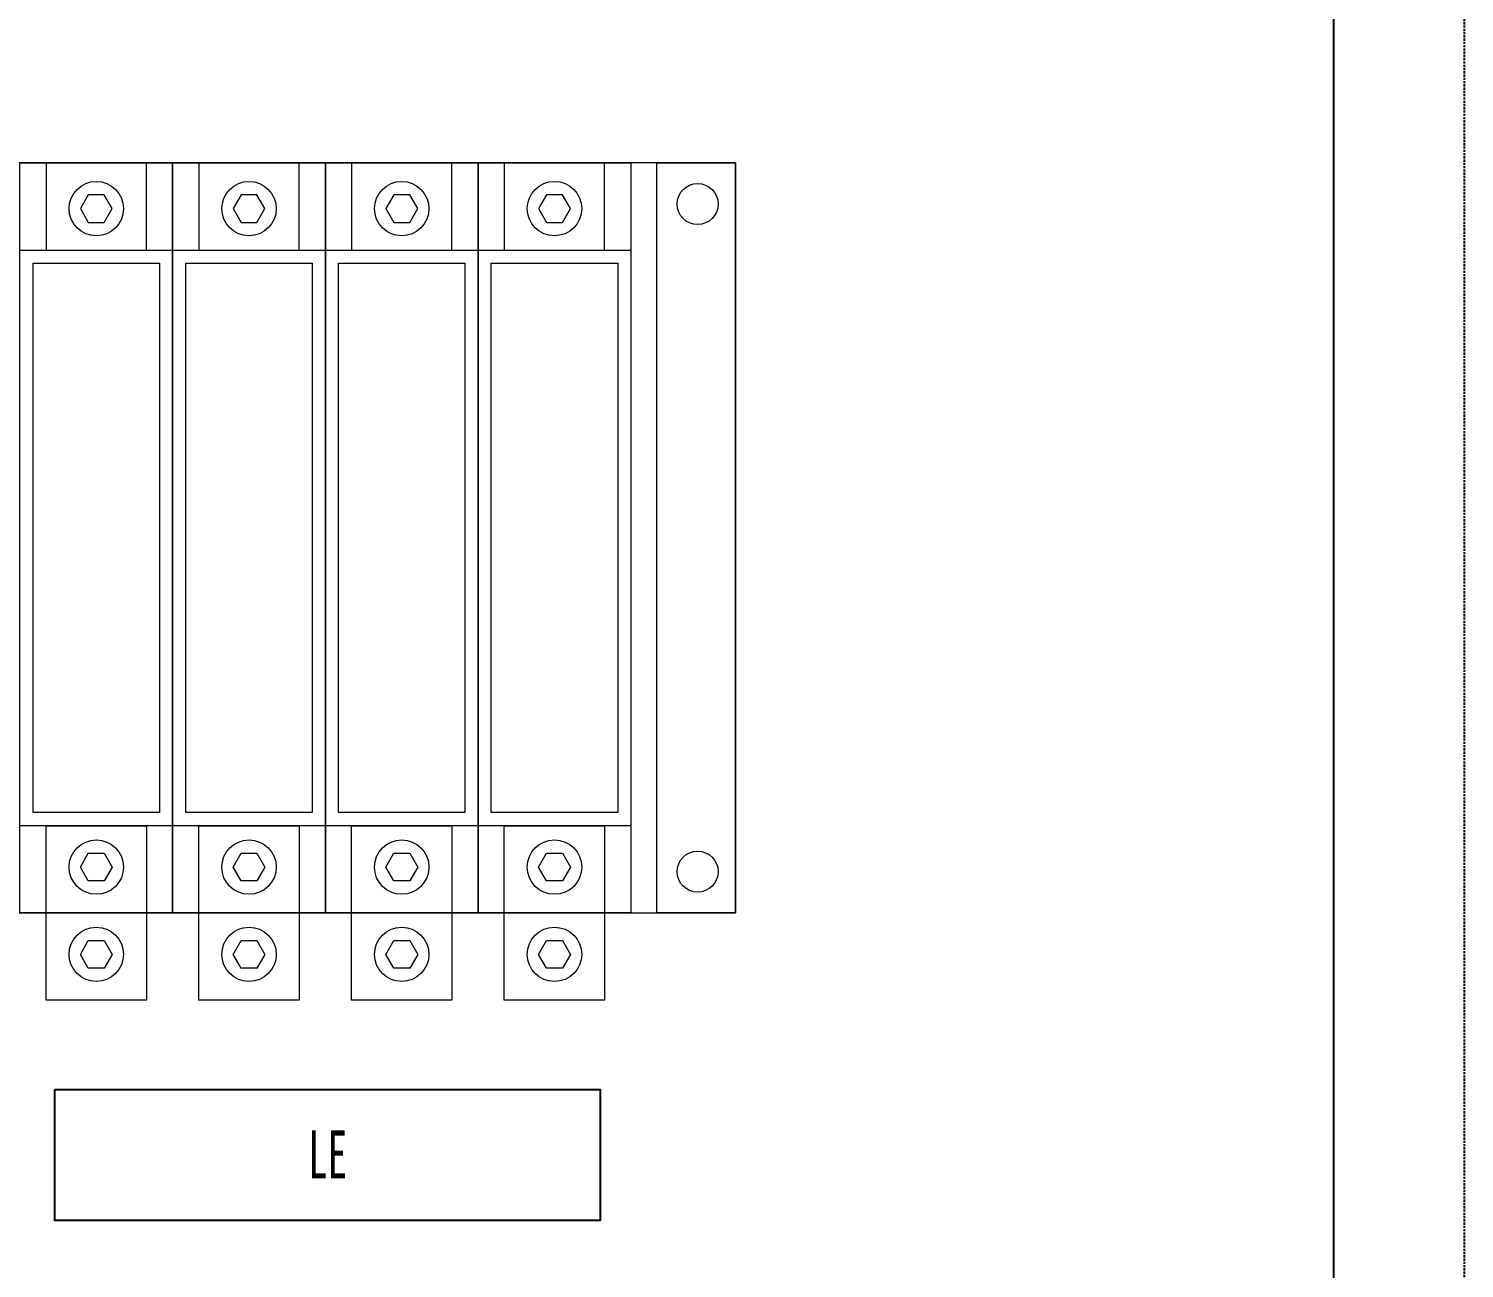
# Model space of a CAD drawing. Extents: x 237902 to 238502, y 326778 to 327878.
# Drawn here: x 238172.8 to 238501.8, y 327309.9 to 327594.1 of the extents above; entities that cross this region are included whole.
import ezdxf
from ezdxf.enums import TextEntityAlignment as Align

# ---------------------------------------------------------------- set-up
doc = ezdxf.new("R2010")
doc.units = 0
doc.header["$MEASUREMENT"] = 0
doc.linetypes.add('DASH', pattern=[0.35, 0.25, -0.1])
doc.linetypes.add('DASHED', pattern=[0.75, 0.5, -0.25])
doc.layers.add('元件', color=7, linetype='Continuous')
doc.layers.add('布置图', color=30, linetype='Continuous')
doc.layers.add('细线', color=7, linetype='Continuous', lineweight=0)
doc.styles.add('LEAD', font='', dxfattribs={"width": 0.8})
doc.styles.add('宋', font='', dxfattribs={"width": 0.7})
doc.styles.get('LEAD').set_extended_font_data('SimSun')
doc.styles.get('宋').set_extended_font_data('SimSun')

# ---------------------------------------------------------------- blocks, each defined once
blk = doc.blocks.new('Manufacturer光辉PartName双电源自动转换开关Series63ShellFrameLimitingCurrentRemarkPartTypeMinCurrent10MaxCurrent63Poles4PMinPower0MaxPower0LibType2DelFlgfalseUpdateDate')
at = {"layer": '细线'}
for points in [[(-133, -76), (133, -76), (133, 96), (-133, 96)], [(-133, 96), (-41.28, 96), (-41.28, -76), (-133, -76)], [(-133, 96), (-114.99, 96), (-114.99, -76), (-133, -76)], [(-31.01, 96), (3.99, 96), (3.99, -76), (-31.01, -76)], [(-25.01, 76), (-2.01, 76), (-2.01, 96), (-25.01, 96)], [(3.99, 96), (38.99, 96), (38.99, -76), (3.99, -76)], [(9.99, 76), (32.99, 76), (32.99, 96), (9.99, 96)], [(38.99, 96), (73.99, 96), (73.99, -76), (38.99, -76)], [(44.99, 76), (67.99, 76), (67.99, 96), (44.99, 96)], [(73.99, 96), (108.99, 96), (108.99, -76), (73.99, -76)], [(79.99, 76), (102.99, 76), (102.99, 96), (79.99, 96)], [(114.99, 96), (133, 96), (133, -76), (114.99, -76)], [(-9.85, 85.5), (-11.68, 88.67), (-15.34, 88.67), (-17.16, 85.5), (-15.34, 82.33), (-11.68, 82.33)], [(25.15, 85.5), (23.32, 88.67), (19.66, 88.67), (17.84, 85.5), (19.66, 82.33), (23.32, 82.33)], [(60.15, 85.5), (58.32, 88.67), (54.66, 88.67), (52.84, 85.5), (54.66, 82.33), (58.32, 82.33)], [(95.15, 85.5), (93.32, 88.67), (89.66, 88.67), (87.84, 85.5), (89.66, 82.33), (93.32, 82.33)], [(-31.01, 76), (3.99, 76), (3.99, -56), (-31.01, -56)], [(3.99, 76), (38.99, 76), (38.99, -56), (3.99, -56)], [(38.99, 76), (73.99, 76), (73.99, -56), (38.99, -56)], [(73.99, 76), (108.99, 76), (108.99, -56), (73.99, -56)], [(-28.01, 73), (0.99, 73), (0.99, -53), (-28.01, -53)], [(6.99, 73), (35.99, 73), (35.99, -53), (6.99, -53)], [(41.99, 73), (70.99, 73), (70.99, -53), (41.99, -53)], [(76.99, 73), (105.99, 73), (105.99, -53), (76.99, -53)], [(-114.99, 35.61), (-41.28, 35.61), (-41.28, -15.61), (-114.99, -15.61)], [(-93.03, 10), (-95.77, 14.75), (-101.25, 14.75), (-103.99, 10), (-101.25, 5.25), (-95.77, 5.25)], [(-25.01, -56), (-2.01, -56), (-2.01, -76), (-25.01, -76)], [(9.99, -56), (32.99, -56), (32.99, -76), (9.99, -76)], [(44.99, -56), (67.99, -56), (67.99, -76), (44.99, -76)], [(79.99, -56), (102.99, -56), (102.99, -76), (79.99, -76)], [(-9.85, -65.5), (-11.68, -68.67), (-15.34, -68.67), (-17.16, -65.5), (-15.34, -62.33), (-11.68, -62.33)], [(25.15, -65.5), (23.32, -68.67), (19.66, -68.67), (17.84, -65.5), (19.66, -62.33), (23.32, -62.33)], [(60.15, -65.5), (58.32, -68.67), (54.66, -68.67), (52.84, -65.5), (54.66, -62.33), (58.32, -62.33)], [(95.15, -65.5), (93.32, -68.67), (89.66, -68.67), (87.84, -65.5), (89.66, -62.33), (93.32, -62.33)], [(-25.01, -76), (-2.01, -76), (-2.01, -96), (-25.01, -96)], [(9.99, -76), (32.99, -76), (32.99, -96), (9.99, -96)], [(44.99, -76), (67.99, -76), (67.99, -96), (44.99, -96)], [(79.99, -76), (102.99, -76), (102.99, -96), (79.99, -96)], [(-9.85, -85.5), (-11.68, -88.67), (-15.34, -88.67), (-17.16, -85.5), (-15.34, -82.33), (-11.68, -82.33)], [(25.15, -85.5), (23.32, -88.67), (19.66, -88.67), (17.84, -85.5), (19.66, -82.33), (23.32, -82.33)], [(60.15, -85.5), (58.32, -88.67), (54.66, -88.67), (52.84, -85.5), (54.66, -82.33), (58.32, -82.33)], [(95.15, -85.5), (93.32, -88.67), (89.66, -88.67), (87.84, -85.5), (89.66, -82.33), (93.32, -82.33)]]:
    blk.add_lwpolyline(points, close=True, dxfattribs=at)
for centre, radius in [((-123.7, 86.54), 4.7), ((-13.51, 85.5), 6.24), ((21.49, 85.5), 6.24), ((56.49, 85.5), 6.24), ((91.49, 85.5), 6.24), ((124.3, 86.54), 4.7), ((-98.51, 10), 9.36), ((-123.7, -66.54), 4.7), ((-13.51, -65.5), 6.24), ((21.49, -65.5), 6.24), ((56.49, -65.5), 6.24), ((91.49, -65.5), 6.24), ((124.3, -66.54), 4.7), ((-13.51, -85.5), 6.24), ((21.49, -85.5), 6.24), ((56.49, -85.5), 6.24), ((91.49, -85.5), 6.24)]:
    blk.add_circle(centre, radius, dxfattribs=at)
at = {"layer": '细线', "insert": (-110.18, 77.41), "char_height": 15, "width": 73.8973, "attachment_point": 1, "style": '宋'}
blk.add_mtext('\\pxql;{\\fFangSong_GB2312|b0|i0|c134|p49;\\W0.6;NDQ3H-63D/4P}', dxfattribs=at)
blk = doc.blocks.new('Manufacturer光辉PartName剩余电流互感器Series一体式ShellFrame250LimitingCurrentRemarkPartTypeMinCurrent16MaxCurrent250PolesMinPower0MaxPower0LibType2DelFlgfalseUpdateDate')
at = {"color": 0, "transparency": 33554687}
blk.add_lwpolyline([(-62.5, 15), (62.5, 15), (62.5, -15), (-62.5, -15)], close=True, dxfattribs=at)
at = {"layer": '元件', "linetype": 'DASH', "transparency": 33554687, "style": 'LEAD', "width": 0.6}
blk.add_text('LE', height=11, dxfattribs=at).set_placement((0, -5.38), align=Align.CENTER)

msp = doc.modelspace()

# ---------------------------------------------------------------- linework, layer by layer
at = {"color": 2}
msp.add_lwpolyline([(237931.79, 327828.38), (238471.79, 327828.38), (238471.79, 326828.38), (237931.79, 326828.38)], close=True, dxfattribs=at)
at = {"layer": '布置图', "linetype": 'DASHED'}
msp.add_lwpolyline([(237901.79, 327878.38), (238501.79, 327878.38), (238501.79, 326778.38), (237901.79, 326778.38)], close=True, dxfattribs=at)

# ---------------------------------------------------------------- block references
for name, p in [('Manufacturer光辉PartName双电源自动转换开关Series63ShellFrameLimitingCurrentRemarkPartTypeMinCurrent10MaxCurrent63Poles4PMinPower0MaxPower0LibType2DelFlgfalseUpdateDate', (238201.79, 327467.38)), ('Manufacturer光辉PartName剩余电流互感器Series一体式ShellFrame250LimitingCurrentRemarkPartTypeMinCurrent16MaxCurrent250PolesMinPower0MaxPower0LibType2DelFlgfalseUpdateDate', (238241.29, 327335.88))]:
    msp.add_blockref(name, p)

doc.saveas('drawing.dxf')
